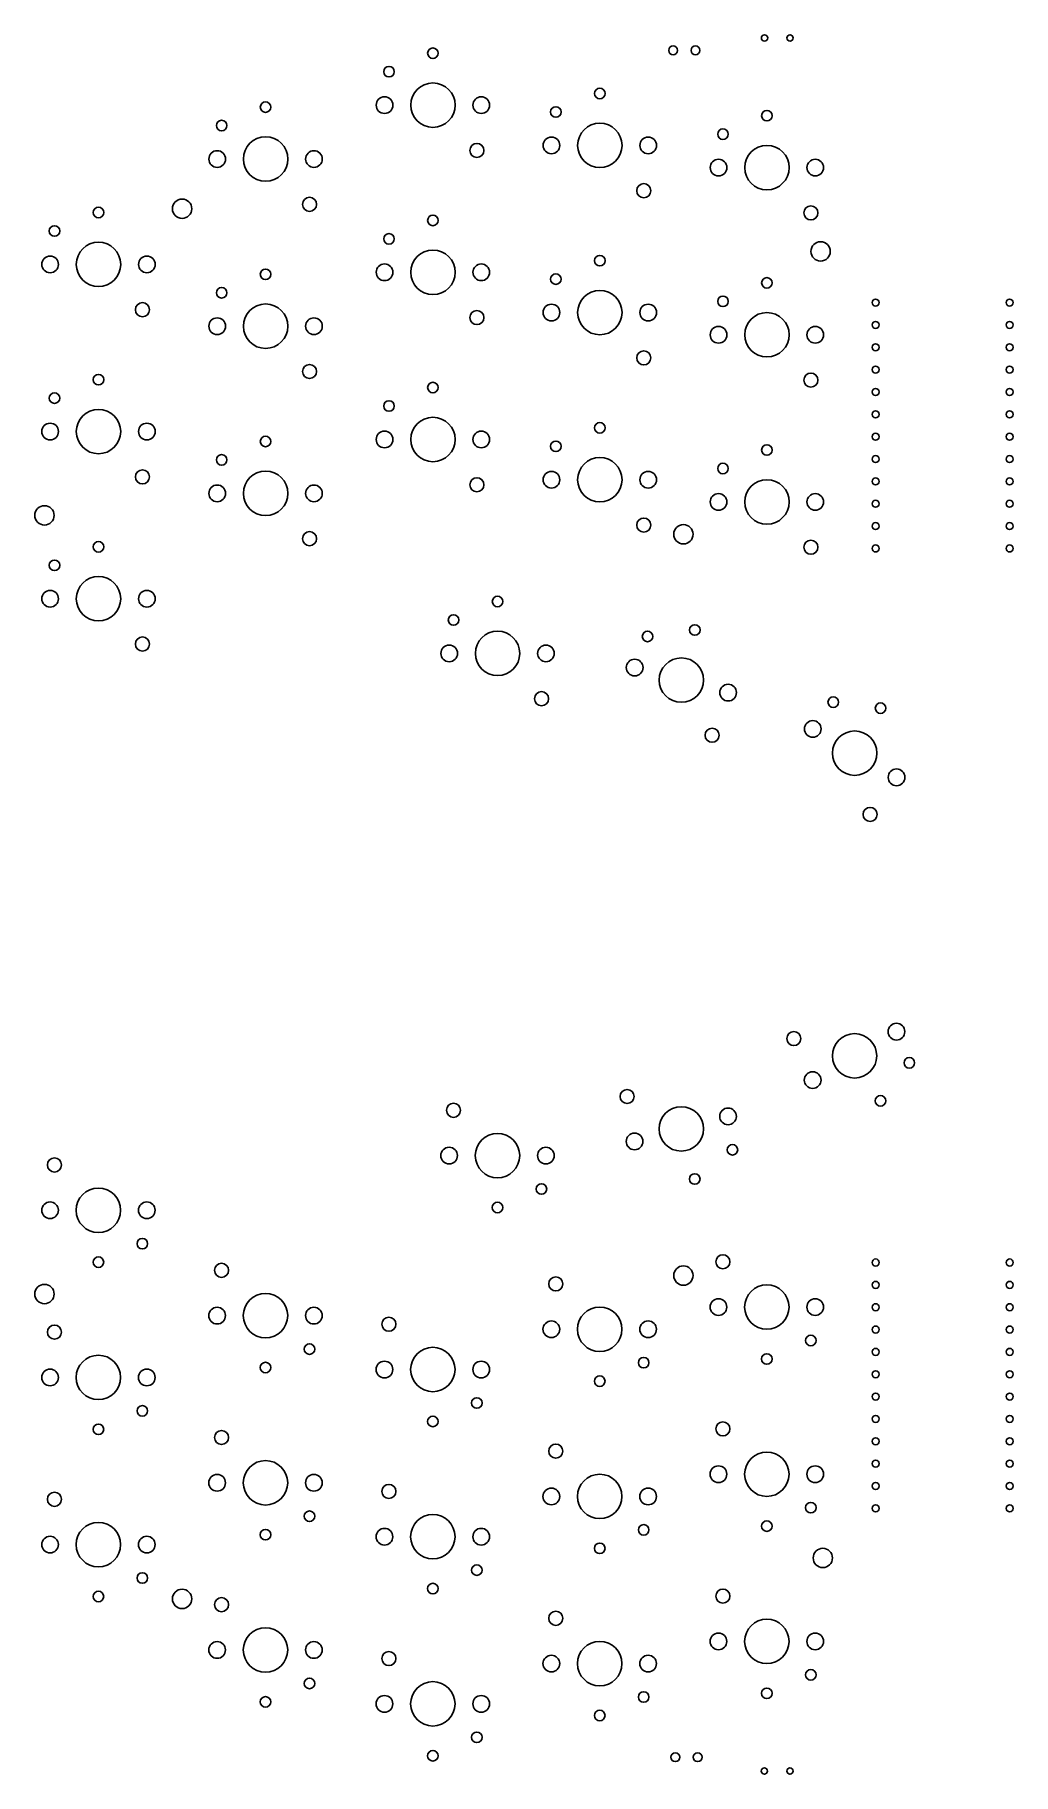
# Model space of a CAD drawing. Extents: x 115 to 226, y -225 to -28.
import ezdxf

# ---------------------------------------------------------------- set-up
doc = ezdxf.new("R2010")
doc.units = 0
doc.layers.add('BLACK', color=7, linetype='CONTINUOUS')

msp = doc.modelspace()

# ---------------------------------------------------------------- linework, layer by layer
at = {"layer": 'BLACK'}
for centre, radius in [((197.588798, -28.011819), 0.36), ((200.488798, -28.011819), 0.36), ((159.888808, -29.7475), 0.6), ((187.193798, -29.421819), 0.5), ((189.733798, -29.421819), 0.5), ((154.888808, -31.8475), 0.6), ((159.888808, -35.6475), 2.525), ((140.863808, -35.8725), 0.6), ((154.388808, -35.6475), 0.95), ((165.388808, -35.6475), 0.95), ((178.863808, -34.3225), 0.6), ((135.863808, -37.9725), 0.6), ((173.863808, -36.4225), 0.6), ((197.863808, -36.8475), 0.6), ((140.863808, -41.7725), 2.525), ((173.363808, -40.2225), 0.95), ((178.863808, -40.2225), 2.525), ((184.363808, -40.2225), 0.95), ((192.863808, -38.9475), 0.6), ((135.363808, -41.7725), 0.95), ((146.363808, -41.7725), 0.95), ((164.888808, -40.7975), 0.8), ((197.863808, -42.7475), 2.525), ((192.363808, -42.7475), 0.95), ((203.363808, -42.7475), 0.95), ((183.863808, -45.3725), 0.8), ((121.863808, -47.8475), 0.6), ((131.368798, -47.421819), 1.1), ((145.863808, -46.9225), 0.8), ((202.863808, -47.8975), 0.8), ((116.863808, -49.9475), 0.6), ((159.888808, -48.7475), 0.6), ((121.863808, -53.7475), 2.525), ((154.888808, -50.8475), 0.6), ((203.968798, -52.271819), 1.1), ((116.363808, -53.7475), 0.95), ((127.363808, -53.7475), 0.95), ((159.888808, -54.6475), 2.525), ((178.863808, -53.3225), 0.6), ((140.863808, -54.8725), 0.6), ((154.388808, -54.6475), 0.95), ((165.388808, -54.6475), 0.95), ((173.863808, -55.4225), 0.6), ((197.863808, -55.8475), 0.6), ((135.863808, -56.9725), 0.6), ((178.863808, -59.2225), 2.525), ((126.863808, -58.8975), 0.8), ((140.863808, -60.7725), 2.525), ((164.888808, -59.7975), 0.8), ((173.363808, -59.2225), 0.95), ((184.363808, -59.2225), 0.95), ((192.863808, -57.9475), 0.6), ((197.863808, -61.7475), 2.525), ((210.218798, -58.090819), 0.4), ((225.458798, -58.090819), 0.4), ((135.363808, -60.7725), 0.95), ((146.363808, -60.7725), 0.95), ((192.363808, -61.7475), 0.95), ((203.363808, -61.7475), 0.95), ((210.218798, -60.630819), 0.4), ((225.458798, -60.630819), 0.4), ((210.218798, -63.170819), 0.4), ((225.458798, -63.170819), 0.4), ((145.863808, -65.9225), 0.8), ((183.863808, -64.3725), 0.8), ((121.863808, -66.8475), 0.6), ((159.888808, -67.7475), 0.6), ((202.863808, -66.8975), 0.8), ((210.218798, -65.710819), 0.4), ((225.458798, -65.710819), 0.4), ((116.863808, -68.9475), 0.6), ((210.218798, -68.250819), 0.4), ((225.458798, -68.250819), 0.4), ((121.863808, -72.7475), 2.525), ((154.888808, -69.8475), 0.6), ((159.888808, -73.6475), 2.525), ((210.218798, -70.790819), 0.4), ((225.458798, -70.790819), 0.4), ((116.363808, -72.7475), 0.95), ((127.363808, -72.7475), 0.95), ((154.388808, -73.6475), 0.95), ((165.388808, -73.6475), 0.95), ((178.863808, -72.3225), 0.6), ((210.218798, -73.330819), 0.4), ((225.458798, -73.330819), 0.4), ((140.863808, -73.8725), 0.6), ((173.863808, -74.4225), 0.6), ((197.863808, -74.8475), 0.6), ((126.863808, -77.8975), 0.8), ((135.863808, -75.9725), 0.6), ((178.863808, -78.2225), 2.525), ((192.863808, -76.9475), 0.6), ((210.218798, -75.870819), 0.4), ((225.458798, -75.870819), 0.4), ((135.363808, -79.7725), 0.95), ((140.863808, -79.7725), 2.525), ((146.363808, -79.7725), 0.95), ((164.888808, -78.7975), 0.8), ((173.363808, -78.2225), 0.95), ((184.363808, -78.2225), 0.95), ((197.863808, -80.7475), 2.525), ((210.218798, -78.410819), 0.4), ((225.458798, -78.410819), 0.4), ((192.363808, -80.7475), 0.95), ((203.363808, -80.7475), 0.95), ((210.218798, -80.950819), 0.4), ((225.458798, -80.950819), 0.4), ((115.718798, -82.271819), 1.1), ((183.863808, -83.3725), 0.8), ((145.863808, -84.9225), 0.8), ((188.368798, -84.421819), 1.1), ((210.218798, -83.490819), 0.4), ((225.458798, -83.490819), 0.4), ((121.863808, -85.8475), 0.6), ((202.863808, -85.8975), 0.8), ((210.218798, -86.030819), 0.4), ((225.458798, -86.030819), 0.4), ((116.863808, -87.9475), 0.6), ((116.363808, -91.7475), 0.95), ((121.863808, -91.7475), 2.525), ((127.363808, -91.7475), 0.95), ((167.238808, -92.06), 0.6), ((162.238808, -94.16), 0.6), ((189.66584, -95.298538), 0.6), ((126.863808, -96.8975), 0.8), ((167.238808, -97.96), 2.525), ((184.292691, -96.032887), 0.6), ((161.738808, -97.96), 0.95), ((172.738808, -97.96), 0.95), ((182.826216, -99.573995), 0.95), ((188.138808, -100.9975), 2.525), ((172.238808, -103.11), 0.8), ((193.4514, -102.421005), 0.95), ((205.408681, -103.506603), 0.6), ((210.788808, -104.18795), 0.6), ((191.635519, -107.266113), 0.8), ((203.075668, -106.5475), 0.95), ((207.838808, -109.2975), 2.525), ((212.601948, -112.0475), 0.95), ((209.593935, -116.257531), 0.8), ((212.591947, -140.95417), 0.95), ((200.92368, -141.744139), 0.8), ((207.828807, -143.70417), 2.525), ((214.058934, -144.495067), 0.6), ((203.065667, -146.45417), 0.95), ((181.96626, -148.323747), 0.8), ((210.778807, -148.81372), 0.6), ((162.228807, -149.89167), 0.8), ((188.128807, -152.00417), 2.525), ((193.441399, -150.580665), 0.95), ((161.728807, -155.04167), 0.95), ((167.228807, -155.04167), 2.525), ((172.728807, -155.04167), 0.95), ((182.816215, -153.427675), 0.95), ((193.941949, -154.380593), 0.6), ((116.853807, -156.10417), 0.8), ((189.655839, -157.703132), 0.6), ((121.853807, -161.25417), 2.525), ((172.228807, -158.84167), 0.6), ((116.353807, -161.25417), 0.95), ((127.353807, -161.25417), 0.95), ((167.228807, -160.94167), 0.6), ((126.853807, -165.05417), 0.6), ((121.853807, -167.15417), 0.6), ((135.853807, -168.07917), 0.8), ((188.368798, -168.671819), 1.1), ((192.853807, -167.10417), 0.8), ((210.228798, -167.191819), 0.4), ((225.468798, -167.191819), 0.4), ((115.718798, -170.771819), 1.1), ((173.853807, -169.62917), 0.8), ((197.853807, -172.25417), 2.525), ((210.228798, -169.731819), 0.4), ((225.468798, -169.731819), 0.4), ((140.853807, -173.22917), 2.525), ((192.353807, -172.25417), 0.95), ((203.353807, -172.25417), 0.95), ((210.228798, -172.271819), 0.4), ((225.468798, -172.271819), 0.4), ((135.353807, -173.22917), 0.95), ((146.353807, -173.22917), 0.95), ((154.878807, -174.20417), 0.8), ((173.353807, -174.77917), 0.95), ((178.853807, -174.77917), 2.525), ((184.353807, -174.77917), 0.95), ((116.853807, -175.10417), 0.8), ((202.853807, -176.05417), 0.6), ((210.228798, -174.811819), 0.4), ((225.468798, -174.811819), 0.4), ((121.853807, -180.25417), 2.525), ((145.853807, -177.02917), 0.6), ((159.878807, -179.35417), 2.525), ((197.853807, -178.15417), 0.6), ((210.228798, -177.351819), 0.4), ((225.468798, -177.351819), 0.4), ((116.353807, -180.25417), 0.95), ((127.353807, -180.25417), 0.95), ((140.853807, -179.12917), 0.6), ((154.378807, -179.35417), 0.95), ((165.378807, -179.35417), 0.95), ((183.853807, -178.57917), 0.6), ((210.228798, -179.891819), 0.4), ((225.468798, -179.891819), 0.4), ((178.853807, -180.67917), 0.6), ((126.853807, -184.05417), 0.6), ((164.878807, -183.15417), 0.6), ((210.228798, -182.431819), 0.4), ((225.468798, -182.431819), 0.4), ((121.853807, -186.15417), 0.6), ((159.878807, -185.25417), 0.6), ((192.853807, -186.10417), 0.8), ((210.228798, -184.971819), 0.4), ((225.468798, -184.971819), 0.4), ((135.853807, -187.07917), 0.8), ((210.228798, -187.511819), 0.4), ((225.468798, -187.511819), 0.4), ((140.853807, -192.22917), 2.525), ((173.853807, -188.62917), 0.8), ((197.853807, -191.25417), 2.525), ((210.228798, -190.051819), 0.4), ((225.468798, -190.051819), 0.4), ((135.353807, -192.22917), 0.95), ((146.353807, -192.22917), 0.95), ((178.853807, -193.77917), 2.525), ((192.353807, -191.25417), 0.95), ((203.353807, -191.25417), 0.95), ((116.853807, -194.10417), 0.8), ((154.878807, -193.20417), 0.8), ((173.353807, -193.77917), 0.95), ((184.353807, -193.77917), 0.95), ((210.228798, -192.591819), 0.4), ((225.468798, -192.591819), 0.4), ((145.853807, -196.02917), 0.6), ((202.853807, -195.05417), 0.6), ((210.228798, -195.131819), 0.4), ((225.468798, -195.131819), 0.4), ((121.853807, -199.25417), 2.525), ((140.853807, -198.12917), 0.6), ((154.378807, -198.35417), 0.95), ((159.878807, -198.35417), 2.525), ((165.378807, -198.35417), 0.95), ((183.853807, -197.57917), 0.6), ((197.853807, -197.15417), 0.6), ((116.353807, -199.25417), 0.95), ((127.353807, -199.25417), 0.95), ((178.853807, -199.67917), 0.6), ((204.218798, -200.771819), 1.1), ((164.878807, -202.15417), 0.6), ((126.853807, -203.05417), 0.6), ((121.853807, -205.15417), 0.6), ((131.368798, -205.421819), 1.1), ((135.853807, -206.07917), 0.8), ((159.878807, -204.25417), 0.6), ((192.853807, -205.10417), 0.8), ((173.853807, -207.62917), 0.8), ((140.853807, -211.22917), 2.525), ((192.353807, -210.25417), 0.95), ((197.853807, -210.25417), 2.525), ((203.353807, -210.25417), 0.95), ((135.353807, -211.22917), 0.95), ((146.353807, -211.22917), 0.95), ((154.878807, -212.20417), 0.8), ((178.853807, -212.77917), 2.525), ((173.353807, -212.77917), 0.95), ((184.353807, -212.77917), 0.95), ((202.853807, -214.05417), 0.6), ((145.853807, -215.02917), 0.6), ((159.878807, -217.35417), 2.525), ((140.853807, -217.12917), 0.6), ((154.378807, -217.35417), 0.95), ((165.378807, -217.35417), 0.95), ((183.853807, -216.57917), 0.6), ((197.853807, -216.15417), 0.6), ((178.853807, -218.67917), 0.6), ((164.878807, -221.15417), 0.6), ((159.878807, -223.25417), 0.6), ((187.453798, -223.421819), 0.5), ((189.993798, -223.421819), 0.5), ((197.578798, -224.98985), 0.36), ((200.478798, -224.98985), 0.36)]:
    msp.add_circle(centre, radius, dxfattribs=at)

doc.saveas('drawing.dxf')
